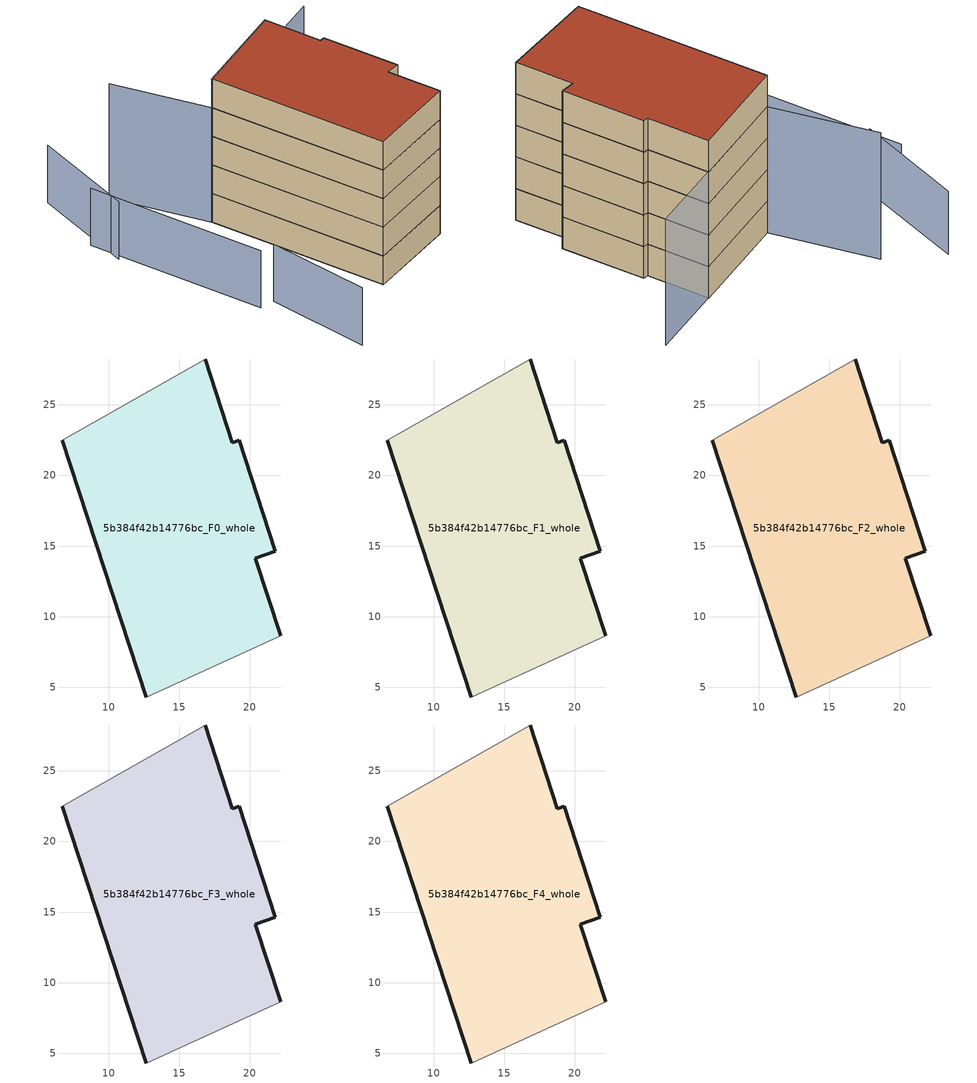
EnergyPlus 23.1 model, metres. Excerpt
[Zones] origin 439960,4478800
5b384f42b14776bc_F0_whole
 floor ground (EU_floor_Construction): 22.17,8.66 20.36,14.13 21.79,14.62 19.24,22.49 18.74,22.33 16.85,28.24 6.72,22.5 12.66,4.32 z0
 wall outside (EU_wall_Construction): 12.66,4.32 6.72,22.5 / 16.85,28.24 18.74,22.33 19.24,22.49 21.79,14.62 20.36,14.13 22.17,8.66 z0:3
 wall adiabatic (EU_wall_Construction): 6.72,22.5 16.85,28.24 / 22.17,8.66 12.66,4.32 z0:3
5b384f42b14776bc_F1_whole
 floor to 5b384f42b14776bc_F0_whole (EU_floor_Construction): 22.17,8.66 20.36,14.13 21.79,14.62 19.24,22.49 18.74,22.33 16.85,28.24 6.72,22.5 12.65,4.32 z3
 wall outside (EU_wall_Construction): 12.66,4.32 6.72,22.5 / 16.85,28.24 18.74,22.33 19.24,22.49 21.79,14.62 20.36,14.13 22.17,8.66 z3:6
 wall adiabatic (EU_wall_Construction): 6.72,22.5 16.85,28.24 / 22.17,8.66 12.66,4.32 z3:6
5b384f42b14776bc_F2_whole
 floor to 5b384f42b14776bc_F1_whole (EU_floor_Construction): 22.17,8.66 20.36,14.13 21.79,14.62 19.24,22.49 18.74,22.33 16.85,28.24 6.72,22.5 12.65,4.32 z6
 wall outside (EU_wall_Construction): 12.66,4.32 6.72,22.5 / 16.85,28.24 18.74,22.33 19.24,22.49 21.79,14.62 20.36,14.13 22.17,8.66 z6:9
 wall adiabatic (EU_wall_Construction): 6.72,22.5 16.85,28.24 / 22.17,8.66 12.66,4.32 z6:9
5b384f42b14776bc_F3_whole
 floor to 5b384f42b14776bc_F2_whole (EU_floor_Construction): 22.17,8.66 20.36,14.13 21.79,14.62 19.24,22.49 18.74,22.33 16.85,28.24 6.72,22.5 12.65,4.32 z9
 wall outside (EU_wall_Construction): 12.66,4.32 6.72,22.5 / 16.85,28.24 18.74,22.33 19.24,22.49 21.79,14.62 20.36,14.13 22.17,8.66 z9:12
 wall adiabatic (EU_wall_Construction): 6.72,22.5 16.85,28.24 / 22.17,8.66 12.66,4.32 z9:12
5b384f42b14776bc_F4_whole
 floor to 5b384f42b14776bc_F3_whole (EU_floor_Construction): 22.17,8.66 20.36,14.13 21.79,14.62 19.24,22.49 18.74,22.33 16.85,28.24 6.72,22.5 12.65,4.32 z12
 wall outside (EU_wall_Construction): 12.66,4.32 6.72,22.5 / 16.85,28.24 18.74,22.33 19.24,22.49 21.79,14.62 20.36,14.13 22.17,8.66 z12:15
 wall adiabatic (EU_wall_Construction): 6.72,22.5 16.85,28.24 / 22.17,8.66 12.66,4.32 z12:15
 roof outside (EU_roof_Construction): 16.85,28.24 18.74,22.33 19.24,22.49 21.79,14.62 20.36,14.13 22.17,8.66 12.66,4.32 6.72,22.5 z15
shading: 2.89,7.79 4.77,-3.26 / -4.58,25.61 1.25,7.51 / -3.21,34.05 -3.97,22.1 z0:6; 24.14,32.26 6.72,22.5 / 6.72,22.5 1.74,31.41 z0:12
[Building]
EU S2 Campaign: North Axis=0; Terrain=City; Solar Distribution=FullExterior
[Site:Location]
Madrid: Latitude=40.5; Longitude=-3.5; Time Zone=1; Elevation=609
[SizingPeriod:WeatherFileDays]
AnnualSizingPeriod: Begin Month=1; Begin Day of Month=1; End Month=12; End Day of Month=31; Day of Week for Start Day=Monday; Use Weather File Daylight Saving Period=No; Use Weather File Rain and Snow Indicators=No
[MATERIAL]
EU_InternalMass_Material: Roughness=MediumRough; Thickness=0.1; Conductivity=1; Density=1800; Specific Heat=900; Thermal Absorptance=0.9; Solar Absorptance=0.7; Visible Absorptance=0.7
[MATERIAL:NOMASS] Roughness=MediumRough; Thermal Absorptance=0.9; Solar Absorptance=0.7; Visible Absorptance=0.7
Name | Thermal Resistance
EU_wall_NoMass | 1.60022
EU_roof_NoMass | 1.57597
EU_floor_NoMass | 0.470652
[CONSTRUCTION]
EU_wall_Construction: EU_wall_NoMass
EU_roof_Construction: EU_roof_NoMass
EU_floor_Construction: EU_floor_NoMass
EU_InternalMass_Construction: EU_InternalMass_Material
[ZONE] Type=1; Multiplier=1; Ceiling Height=autocalculate; Volume=666.074; Floor Area=autocalculate; Part of Total Floor Area=Yes
5b384f42b14776bc_F0_whole; 5b384f42b14776bc_F1_whole; 5b384f42b14776bc_F2_whole; 5b384f42b14776bc_F3_whole; 5b384f42b14776bc_F4_whole
[INTERNALMASS] Construction=EU_InternalMass_Construction; Surface Area=222.025
Name | Zone or ZoneList
5b384f42b14776bc_F0_whole_EU_InternalMass | 5b384f42b14776bc_F0_whole
5b384f42b14776bc_F1_whole_EU_InternalMass | 5b384f42b14776bc_F1_whole
5b384f42b14776bc_F2_whole_EU_InternalMass | 5b384f42b14776bc_F2_whole
5b384f42b14776bc_F3_whole_EU_InternalMass | 5b384f42b14776bc_F3_whole
5b384f42b14776bc_F4_whole_EU_InternalMass | 5b384f42b14776bc_F4_whole
[OTHEREQUIPMENT] Fuel Type=Electricity; Design Level Calculation Method=Watts/Area; Power per Zone Floor Area=1; Fraction Latent=0; Fraction Radiant=0; Fraction Lost=0; Carbon Dioxide Generation Rate=0; EndUse Subcategory=EU_Step8_InternalGains
Name | Zone or ZoneList or Space or SpaceList | Schedule
EU_Step8_InternalGain_5b384f42b14776bc_F0_whole_f000 | 5b384f42b14776bc_F0_whole | EU_Step8_GainSchedule_5b384f42b14776bc_F0_whole_f000
EU_Step8_InternalGain_5b384f42b14776bc_F1_whole_f000 | 5b384f42b14776bc_F1_whole | EU_Step8_GainSchedule_5b384f42b14776bc_F1_whole_f000
EU_Step8_InternalGain_5b384f42b14776bc_F2_whole_f000 | 5b384f42b14776bc_F2_whole | EU_Step8_GainSchedule_5b384f42b14776bc_F2_whole_f000
EU_Step8_InternalGain_5b384f42b14776bc_F3_whole_f000 | 5b384f42b14776bc_F3_whole | EU_Step8_GainSchedule_5b384f42b14776bc_F3_whole_f000
EU_Step8_InternalGain_5b384f42b14776bc_F4_whole_f000 | 5b384f42b14776bc_F4_whole | EU_Step8_GainSchedule_5b384f42b14776bc_F4_whole_f000
[ZONEVENTILATION:DESIGNFLOWRATE] Schedule=EU_AlwaysOn; Design Flow Rate Calculation Method=AirChanges/Hour; Air Changes per Hour=0.480704; Ventilation Type=Natural; Fan Pressure Rise=0; Fan Total Efficiency=1; Constant Term Coefficient=1; Temperature Term Coefficient=0; Velocity Term Coefficient=0; Velocity Squared Term Coefficient=0; Minimum Indoor Temperature=-100; Maximum Indoor Temperature=100; Delta Temperature=-100; Minimum Outdoor Temperature=-100; Maximum Outdoor Temperature=100; Maximum Wind Speed=40
Name | Zone or ZoneList or Space or SpaceList
EU_ConstantAir_5b384f42b14776bc_F0_whole | 5b384f42b14776bc_F0_whole
EU_ConstantAir_5b384f42b14776bc_F1_whole | 5b384f42b14776bc_F1_whole
EU_ConstantAir_5b384f42b14776bc_F2_whole | 5b384f42b14776bc_F2_whole
EU_ConstantAir_5b384f42b14776bc_F3_whole | 5b384f42b14776bc_F3_whole
EU_ConstantAir_5b384f42b14776bc_F4_whole | 5b384f42b14776bc_F4_whole
[HVACTEMPLATE:THERMOSTAT] Constant Heating Setpoint=20; Constant Cooling Setpoint=50
EU_HeatOnly_5b384f42b14776bc_F0_whole; EU_HeatOnly_5b384f42b14776bc_F1_whole; EU_HeatOnly_5b384f42b14776bc_F2_whole; EU_HeatOnly_5b384f42b14776bc_F3_whole; EU_HeatOnly_5b384f42b14776bc_F4_whole
[HVACTEMPLATE:ZONE:IDEALLOADSAIRSYSTEM] System Availability Schedule=EU_AlwaysOn; Maximum Heating Supply Air Temperature=50; Minimum Cooling Supply Air Temperature=13; Maximum Heating Supply Air Humidity Ratio=0.0156; Minimum Cooling Supply Air Humidity Ratio=0.0077; Heating Limit=NoLimit; Cooling Limit=NoLimit; Heating Availability Schedule=EU_AlwaysOn; Cooling Availability Schedule=EU_CoolingOff; Dehumidification Control Type=ConstantSensibleHeatRatio; Cooling Sensible Heat Ratio=0.7; Dehumidification Setpoint=60; Humidification Control Type=None; Humidification Setpoint=30; Outdoor Air Method=None; Outdoor Air Flow Rate per Person=0.00944; Outdoor Air Flow Rate per Zone Floor Area=0; Outdoor Air Flow Rate per Zone=0; Demand Controlled Ventilation Type=None; Outdoor Air Economizer Type=NoEconomizer; Heat Recovery Type=None; Sensible Heat Recovery Effectiveness=0.7; Latent Heat Recovery Effectiveness=0.65
Name | Template Thermostat
5b384f42b14776bc_F0_whole | EU_HeatOnly_5b384f42b14776bc_F0_whole
5b384f42b14776bc_F1_whole | EU_HeatOnly_5b384f42b14776bc_F1_whole
5b384f42b14776bc_F2_whole | EU_HeatOnly_5b384f42b14776bc_F2_whole
5b384f42b14776bc_F3_whole | EU_HeatOnly_5b384f42b14776bc_F3_whole
5b384f42b14776bc_F4_whole | EU_HeatOnly_5b384f42b14776bc_F4_whole
[SIZING:ZONE] Zone Cooling Design Supply Air Temperature Input Method=SupplyAirTemperature; Zone Cooling Design Supply Air Temperature=13; Zone Heating Design Supply Air Temperature Input Method=SupplyAirTemperature; Zone Heating Design Supply Air Temperature=50; Zone Cooling Design Supply Air Humidity Ratio=0.008; Zone Heating Design Supply Air Humidity Ratio=0.008; Cooling Design Air Flow Method=DesignDay; Cooling Design Air Flow Rate=0; Cooling Minimum Air Flow per Zone Floor Area=0.000762; Cooling Minimum Air Flow=0; Cooling Minimum Air Flow Fraction=0.2; Heating Design Air Flow Method=DesignDay; Heating Design Air Flow Rate=0; Heating Maximum Air Flow per Zone Floor Area=0.002032; Heating Maximum Air Flow=0.141576; Heating Maximum Air Flow Fraction=0.3; Account for Dedicated Outdoor Air System=No; Dedicated Outdoor Air System Control Strategy=NeutralSupplyAir; Dedicated Outdoor Air Low Setpoint Temperature for Design=autosize; Dedicated Outdoor Air High Setpoint Temperature for Design=autosize; Zone Load Sizing Method=Sensible Load Only No Latent Load; Zone Latent Cooling Design Supply Air Humidity Ratio Input Method=HumidityRatioDifference; Zone Cooling Design Supply Air Humidity Ratio Difference=0.005; Zone Latent Heating Design Supply Air Humidity Ratio Input Method=HumidityRatioDifference; Zone Humidification Design Supply Air Humidity Ratio Difference=0.005
5b384f42b14776bc_F0_whole; 5b384f42b14776bc_F1_whole; 5b384f42b14776bc_F2_whole; 5b384f42b14776bc_F3_whole; 5b384f42b14776bc_F4_whole
[SCHEDULE:CONSTANT]
Name | Hourly Value
EU_AlwaysOn | 1
EU_CoolingOff | 0
[SCHEDULE:FILE] Column Number=1; Rows to Skip at Top=0; Number of Hours of Data=8760; Column Separator=Comma; Interpolate to Timestep=No; Minutes per Item=60; Adjust Schedule for Daylight Savings=Yes
Name | File
EU_Step8_GainSchedule_5b384f42b14776bc_F0_whole_f000 | ../../schedules/5b384f42b14776bc/5b384f42b14776bc_F0_whole_f000_gain.csv
EU_Step8_GainSchedule_5b384f42b14776bc_F1_whole_f000 | ../../schedules/5b384f42b14776bc/5b384f42b14776bc_F1_whole_f000_gain.csv
EU_Step8_GainSchedule_5b384f42b14776bc_F2_whole_f000 | ../../schedules/5b384f42b14776bc/5b384f42b14776bc_F2_whole_f000_gain.csv
EU_Step8_GainSchedule_5b384f42b14776bc_F3_whole_f000 | ../../schedules/5b384f42b14776bc/5b384f42b14776bc_F3_whole_f000_gain.csv
EU_Step8_GainSchedule_5b384f42b14776bc_F4_whole_f000 | ../../schedules/5b384f42b14776bc/5b384f42b14776bc_F4_whole_f000_gain.csv
